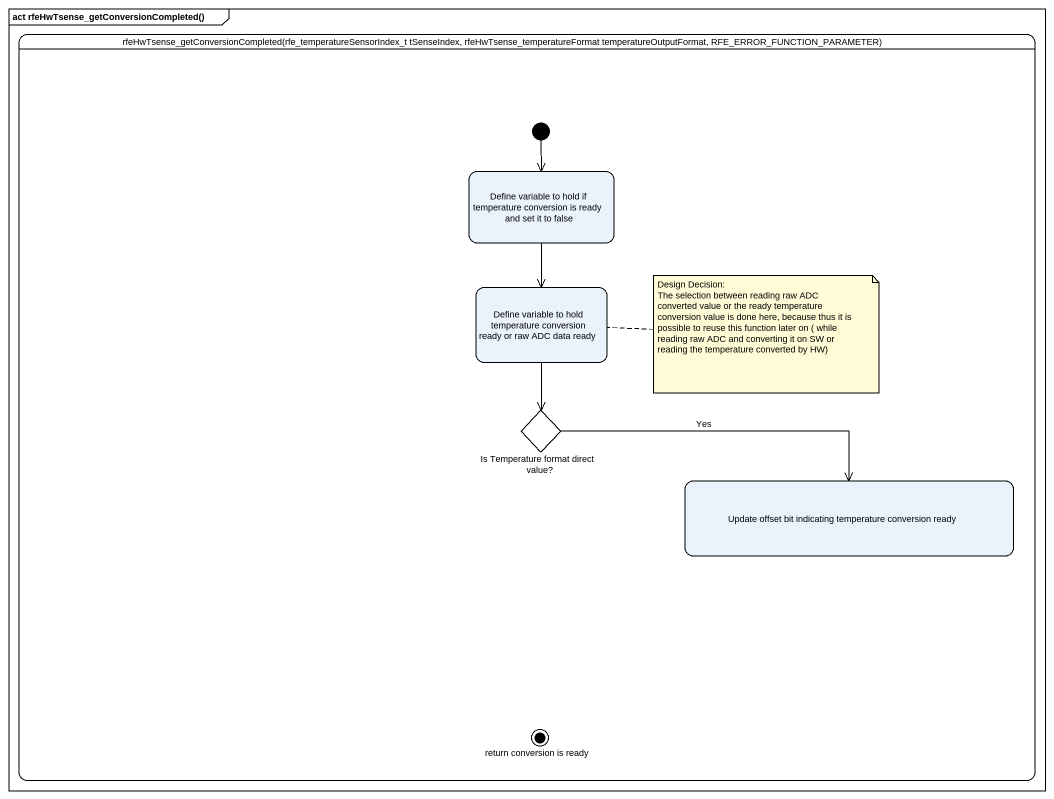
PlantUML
@startuml
mainframe act rfeHwTsense_getConversionCompleted()
hide empty description
state "rfeHwTsense_getConversionCompleted(rfe_temperatureSensorIndex_t tSenseIndex, rfeHwTsense_temperatureFormat temperatureOutputFormat, RFE_ERROR_FUNCTION_PARAMETER)" as rfeHwTsense {
  state "Define variable to hold if temperature conversion is ready and set it to false" as Define_variable_to_hold_if
  state "Define variable to hold temperature conversion ready or raw ADC data ready" as Define_variable_to_hold
  state "Is Temperature format direct value?" as Is_Temperature_format <<choice>>
  state "Update offset bit indicating temperature conversion ready" as Update_offset_bit
  state "return conversion is ready" as return_conversion_is_ready <<end>>
  [*] --> Define_variable_to_hold_if
}
Define_variable_to_hold_if --> Define_variable_to_hold
Define_variable_to_hold --> Is_Temperature_format
Is_Temperature_format -right-> Update_offset_bit : Yes
note right of Define_variable_to_hold
  Design Decision:
  The selection between reading raw ADC converted value or the ready temperature conversion value is done here, because thus it is possible to reuse this function later on ( while reading raw ADC and converting it on SW or reading the temperature converted by HW)
end note
@enduml
